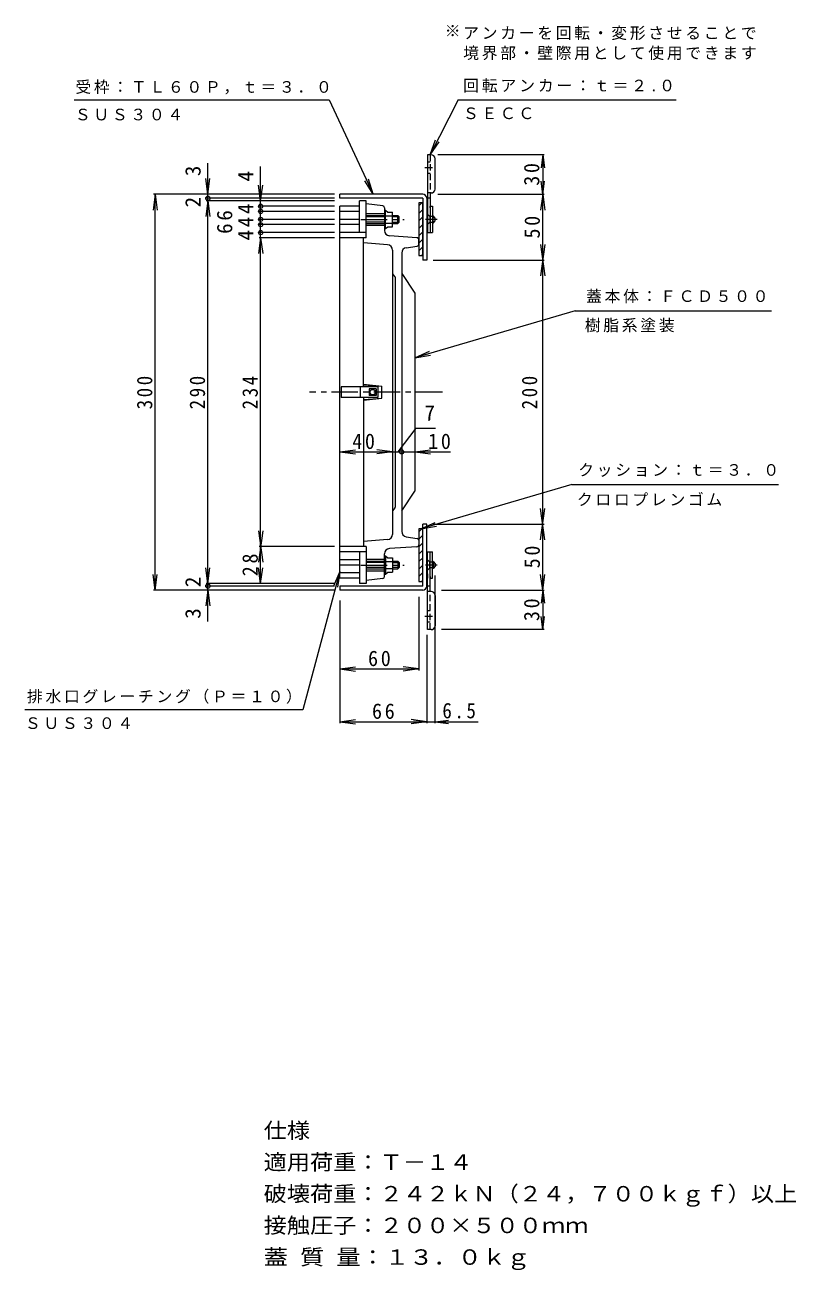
# Model space of a CAD drawing. Units: millimetres, scale not verified, with parts at other scales. Extents: x -721 to 734, y -548 to 494.
# Drawn here: x 149 to 734, y -450 to 493 of the extents above; entities that cross this region are included whole.
import ezdxf
from ezdxf.enums import TextEntityAlignment as Align

# ---------------------------------------------------------------- set-up
doc = ezdxf.new("R2010")
doc.units = ezdxf.units.MM
doc.header["$LTSCALE"] = 4
doc.header["$PDMODE"] = 32
doc.header["$PDSIZE"] = 3.2
for name, pattern in [('CHAIN1', [8, 5, -1, 1, -1]), ('CHAIN2', [12, 9, -1, 1, -1]), ('DASHED1', [1.8, 1.2, -0.6])]:
    doc.linetypes.add(name, pattern=pattern)
for name, color, linetype, lineweight in [('0-0_通り芯', 3, 'Continuous', 9), ('0-1_躯体', 2, 'Continuous', 9), ('0-4_その他', 7, 'Continuous', 9), ('0-5_寸法', 2, 'Continuous', 9), ('0-6_ハッチ', 6, 'Continuous', 9), ('0-E', 7, 'Continuous', 9), ('0-F', 7, 'Continuous', 9)]:
    doc.layers.add(name, color=color, linetype=linetype, lineweight=lineweight)
doc.styles.add('ＭＳ ゴシック', font='')
doc.styles.get('ＭＳ ゴシック').set_extended_font_data('MS Gothic')

msp = doc.modelspace()

# ---------------------------------------------------------------- linework, layer by layer
at = {"layer": '0-0_通り芯'}
for p, q in [((402.785, 336.067), (402.785, 360.067)), ((407.785, 360.067), (402.785, 360.067)), ((407.785, 332.067), (407.785, 360.067)), ((402.785, 356.067), (387.785, 356.067)), ((387.785, 74.067), (387.785, 356.067)), ((402.785, 352.067), (387.785, 352.067)), ((420.471, 356.231), (407.785, 357.817)), ((407.785, 350.567), (421.786, 350.567)), ((421.786, 354.743), (421.786, 337.648)), ((421.786, 353.067), (422.586, 353.067)), ((422.586, 339.067), (422.586, 353.067)), ((422.586, 353.067), (424.185, 351.592)), ((424.185, 351.592), (427.785, 351.592)), ((402.785, 346.067), (387.785, 346.067)), ((402.785, 342.067), (387.785, 342.067)), ((407.785, 349.067), (421.786, 349.067)), ((421.786, 348.067), (407.785, 348.067)), ((421.786, 344.067), (407.785, 344.067)), ((407.785, 343.067), (421.786, 343.067)), ((407.785, 341.567), (421.786, 341.567)), ((422.586, 348.829), (427.785, 348.829)), ((422.586, 343.304), (427.785, 343.304)), ((422.586, 339.067), (424.185, 340.542)), ((427.785, 349.067), (431.785, 349.067)), ((432.785, 348.067), (427.785, 348.067)), ((427.785, 344.067), (432.785, 344.067)), ((427.785, 343.067), (431.785, 343.067)), ((431.785, 343.067), (431.785, 349.067)), ((432.785, 348.067), (431.785, 349.067)), ((431.785, 343.067), (432.785, 344.067)), ((432.785, 344.067), (432.785, 348.067)), ((407.785, 336.067), (387.785, 336.067)), ((407.785, 332.067), (387.785, 332.067)), ((405.785, 219.067), (405.785, 332.067)), ((421.786, 339.067), (422.586, 339.067)), ((446.392, 332.166), (425.501, 333.658)), ((447.785, 327.354), (447.785, 330.67)), ((424.084, 326.825), (405.785, 328.197)), ((427.785, 322.836), (427.785, 107.297)), ((438.177, 324.589), (446.513, 325.871)), ((434.785, 320.635), (434.785, 109.498)), ((429.566, 302.841), (428.004, 304.793)), ((429.785, 302.216), (429.785, 127.917)), ((434.785, 305.067), (444.785, 290.067)), ((444.785, 290.067), (444.785, 140.067)), ((388.785, 219.067), (388.785, 211.067)), ((416.785, 219.067), (388.785, 219.067)), ((403.285, 219.067), (403.285, 211.067)), ((405.784, 221.067), (419.784, 219.567)), ((405.784, 220.567), (419.784, 219.567)), ((415.385, 217.667), (415.385, 212.467)), ((416.785, 219.067), (416.785, 211.067)), ((419.784, 210.567), (419.784, 219.567)), ((416.785, 211.067), (388.785, 211.067)), ((405.784, 209.567), (419.784, 210.567)), ((405.784, 209.067), (419.784, 210.567)), ((405.785, 211.067), (405.785, 98.067)), ((415.385, 212.467), (410.185, 212.467)), ((434.785, 125.067), (444.785, 140.067)), ((429.566, 127.293), (428.004, 125.341)), ((438.177, 105.545), (446.513, 104.262)), ((407.785, 98.067), (387.785, 98.067)), ((424.084, 103.309), (405.785, 101.936)), ((407.785, 98.067), (407.785, 70.067)), ((446.392, 97.967), (425.501, 96.475)), ((447.785, 102.78), (447.785, 99.463)), ((407.785, 94.067), (387.785, 94.067)), ((402.785, 88.067), (387.785, 88.067)), ((402.785, 94.067), (402.785, 70.067)), ((407.785, 88.567), (421.786, 88.567)), ((407.785, 87.067), (421.786, 87.067)), ((421.786, 86.067), (407.785, 86.067)), ((421.786, 75.391), (421.786, 92.485)), ((421.786, 91.067), (422.586, 91.067)), ((422.586, 91.067), (422.586, 77.067)), ((422.586, 91.067), (424.185, 89.592)), ((422.586, 86.829), (427.785, 86.829)), ((427.785, 87.067), (431.785, 87.067)), ((427.785, 86.067), (432.785, 86.067)), ((431.785, 87.067), (431.785, 81.067)), ((431.785, 87.067), (432.785, 86.067)), ((432.785, 86.067), (432.785, 82.067)), ((402.785, 84.067), (387.785, 84.067)), ((402.785, 78.067), (387.785, 78.067)), ((421.786, 82.067), (407.785, 82.067)), ((407.785, 81.067), (421.786, 81.067)), ((407.785, 79.567), (421.786, 79.567)), ((421.786, 77.067), (422.586, 77.067)), ((422.586, 81.304), (427.785, 81.304)), ((422.586, 77.067), (424.185, 78.542)), ((424.185, 78.542), (427.785, 78.542)), ((432.785, 82.067), (427.785, 82.067)), ((427.785, 81.067), (431.785, 81.067)), ((432.785, 82.067), (431.785, 81.067)), ((402.785, 74.067), (387.785, 74.067)), ((407.785, 70.067), (402.785, 70.067)), ((420.471, 73.902), (407.785, 72.317))]:
    msp.add_line(p, q, dxfattribs=at)
at = {"layer": '0-0_通り芯', "linetype": 'CHAIN1'}
for p, q in [((403.785, 346.067), (436.786, 346.067)), ((465.634, 215.067), (364.887, 215.067)), ((403.785, 84.067), (436.786, 84.067))]:
    msp.add_line(p, q, dxfattribs=at)
at = {"layer": '0-0_通り芯'}
for points in [[(424.185, 340.542), (427.785, 340.542), (427.785, 351.592)], [(415.385, 217.667), (410.185, 217.667), (410.185, 212.467)], [(424.185, 89.592), (427.785, 89.592), (427.785, 78.542)]]:
    msp.add_lwpolyline(points, dxfattribs=at)
msp.add_circle((412.785, 215.067), 2, dxfattribs=at)
for centre, radius, start, end in [((420.285, 354.743), 1.5, 0, 82.87332), ((425.786, 337.648), 4, 180, 265.91417), ((446.285, 330.67), 1.5, 0, 85.9142), ((423.785, 322.836), 4, 0, 85.71117), ((438.785, 320.635), 4, 98.746, 180), ((446.285, 327.354), 1.5, 278.74637, 0), ((428.785, 305.418), 1, 180, 218.66106), ((428.785, 302.216), 1, 0, 38.66106), ((428.785, 124.716), 1, 141.33894, 180), ((428.785, 127.917), 1, 321.33894, 0), ((423.785, 107.297), 4, 274.28883, 0), ((438.785, 109.498), 4, 180, 261.254), ((446.285, 102.78), 1.5, 0, 81.25363), ((425.786, 92.485), 4, 94.08583, 180), ((446.285, 99.463), 1.5, 274.0858, 0), ((420.285, 75.391), 1.5, 277.12668, 0)]:
    msp.add_arc(centre, radius, start, end, dxfattribs=at)
at = {"layer": '0-1_躯体'}
for p, q in [((454.285, 395.067), (454.285, 336.067)), ((457.085, 395.067), (454.285, 395.067)), ((460.085, 369.067), (460.085, 392.067)), ((387.785, 362.067), (387.785, 365.067)), ((450.785, 365.067), (387.785, 365.067)), ((450.785, 362.067), (387.785, 362.067)), ((450.785, 362.067), (450.785, 315.067)), ((453.785, 362.067), (453.785, 315.067)), ((457.085, 366.067), (454.285, 366.067)), ((456.285, 362.067), (454.285, 362.067)), ((456.285, 366.072), (456.285, 336.067)), ((453.785, 356.067), (454.285, 356.067)), ((453.785, 356.067), (453.785, 336.067)), ((454.285, 352.817), (454.285, 356.067)), ((454.285, 352.817), (454.285, 339.317)), ((456.285, 356.067), (458.285, 356.067)), ((456.285, 354.817), (456.285, 356.067)), ((458.285, 356.067), (458.285, 336.067)), ((454.084, 342.066), (454.084, 346.067)), ((454.285, 342.066), (454.084, 342.066)), ((458.785, 348.817), (458.285, 348.817)), ((458.785, 343.316), (458.285, 343.316)), ((460.284, 347.066), (458.785, 348.817)), ((458.785, 343.316), (458.785, 348.817)), ((458.785, 343.316), (460.284, 345.067)), ((460.284, 345.067), (460.284, 347.066)), ((453.785, 336.067), (458.285, 336.067)), ((454.285, 339.317), (454.285, 336.067)), ((454.285, 336.067), (456.285, 336.067)), ((456.285, 337.317), (456.285, 336.067)), ((453.785, 315.067), (450.785, 315.067)), ((453.785, 115.067), (450.785, 115.067)), ((450.785, 68.067), (450.785, 115.067)), ((453.785, 68.067), (453.785, 115.067)), ((453.785, 94.067), (458.285, 94.067)), ((453.785, 74.067), (453.785, 94.067)), ((454.285, 88.067), (454.084, 88.067)), ((454.084, 88.067), (454.084, 84.067)), ((454.285, 94.067), (456.285, 94.067)), ((454.285, 35.067), (454.285, 94.067)), ((454.285, 90.816), (454.285, 94.067)), ((454.285, 77.316), (454.285, 90.816)), ((456.285, 64.062), (456.285, 94.067)), ((456.285, 92.817), (456.285, 94.067)), ((458.285, 74.067), (458.285, 94.067)), ((458.785, 86.817), (458.285, 86.817)), ((458.785, 86.817), (460.284, 85.067)), ((458.785, 86.817), (458.785, 81.317)), ((460.284, 85.067), (460.284, 83.067)), ((454.285, 77.316), (454.285, 74.067)), ((458.785, 81.317), (458.285, 81.317)), ((460.284, 83.067), (458.785, 81.317)), ((387.785, 68.067), (387.785, 65.067)), ((450.785, 68.067), (387.785, 68.067)), ((453.785, 74.067), (454.285, 74.067)), ((456.285, 68.067), (454.285, 68.067)), ((456.285, 75.317), (456.285, 74.067)), ((456.285, 74.067), (458.285, 74.067)), ((450.785, 65.067), (387.785, 65.067)), ((457.085, 64.067), (454.285, 64.067)), ((460.085, 61.067), (460.085, 38.067)), ((457.085, 35.067), (454.285, 35.067))]:
    msp.add_line(p, q, dxfattribs=at)
at = {"layer": '0-1_躯体', "linetype": 'DASHED1'}
for p, q in [((456.285, 389.317), (454.285, 389.317)), ((456.285, 395.062), (456.285, 366.072)), ((456.285, 380.817), (454.285, 380.817)), ((456.085, 348.317), (454.285, 350.066)), ((456.085, 343.817), (454.285, 342.067)), ((456.085, 348.317), (456.285, 348.317)), ((456.085, 348.317), (456.085, 343.817)), ((456.085, 343.817), (456.285, 343.817)), ((458.285, 348.317), (456.285, 348.317)), ((458.285, 343.817), (456.285, 343.817)), ((456.085, 86.317), (454.285, 88.066)), ((456.085, 86.317), (456.285, 86.317)), ((456.085, 81.817), (456.085, 86.317)), ((458.285, 86.317), (456.285, 86.317)), ((456.085, 81.817), (454.285, 80.067)), ((456.085, 81.817), (456.285, 81.817)), ((458.285, 81.817), (456.285, 81.817)), ((456.285, 35.072), (456.285, 64.062)), ((456.285, 49.317), (454.285, 49.317)), ((456.285, 40.817), (454.285, 40.817))]:
    msp.add_line(p, q, dxfattribs=at)
at = {"layer": '0-1_躯体', "linetype": 'CHAIN2'}
for p, q in [((458.285, 385.066), (452.285, 385.066)), ((461.833, 346.067), (452.748, 346.067)), ((461.833, 84.067), (452.748, 84.067)), ((458.285, 45.067), (452.285, 45.067))]:
    msp.add_line(p, q, dxfattribs=at)
at = {"layer": '0-1_躯体'}
for points in [[(454.285, 350.066), (454.084, 350.066), (454.084, 346.067)], [(454.285, 80.067), (454.084, 80.067), (454.084, 84.067)]]:
    msp.add_lwpolyline(points, dxfattribs=at)
for centre, start, end in [((457.085, 392.067), 0, 90), ((457.085, 369.067), 270, 0), ((450.785, 362.067), 0, 90), ((450.785, 68.067), 270, 0), ((457.085, 61.067), 0, 90), ((457.085, 38.067), 270, 0)]:
    msp.add_arc(centre, 3, start, end, dxfattribs=at)
at = {"layer": '0-4_その他'}
for p, q in [((542.985, 395.067), (462.285, 395.067)), ((541.785, 395.067), (540.479, 385.152)), ((541.785, 395.067), (541.785, 365.067)), ((541.785, 395.067), (543.09, 385.152)), ((541.785, 365.067), (540.479, 374.981)), ((541.785, 365.067), (543.09, 374.981)), ((462.285, 365.067), (542.985, 365.067)), ((541.785, 365.067), (540.218, 353.169)), ((541.785, 365.067), (543.351, 353.169)), ((541.785, 65.066), (541.785, 365.067)), ((543.351, 326.964), (540.218, 303.169)), ((540.218, 326.964), (543.351, 303.169)), ((458.785, 315.067), (542.985, 315.067)), ((540.218, 103.169), (543.351, 126.964)), ((543.351, 103.169), (540.218, 126.964)), ((458.785, 115.067), (542.985, 115.067)), ((460.284, -35.934), (460.284, 76.067)), ((541.785, 65.066), (540.218, 76.964)), ((541.785, 65.066), (543.351, 76.964)), ((387.785, 57.067), (387.785, -35.934)), ((447.785, 60.066), (447.785, 4.066)), ((465.085, 65.066), (542.985, 65.066)), ((541.785, 65.066), (540.479, 55.152)), ((541.785, 65.066), (541.785, 35.067)), ((541.785, 65.066), (543.09, 55.152)), ((541.785, 35.067), (540.479, 44.981)), ((541.785, 35.067), (543.09, 44.981)), ((453.785, 31.031), (453.785, -35.934)), ((542.985, 35.067), (465.085, 35.067)), ((387.785, 5.266), (399.682, 6.833)), ((387.785, 5.266), (399.682, 3.7)), ((387.785, 5.266), (447.785, 5.266)), ((447.785, 5.266), (435.888, 6.833)), ((447.785, 5.266), (435.888, 3.7)), ((387.785, -34.734), (399.682, -33.167)), ((387.785, -34.734), (399.682, -36.3)), ((387.785, -34.734), (453.785, -34.734)), ((453.785, -34.734), (441.888, -33.167)), ((453.785, -34.734), (441.888, -36.3)), ((453.785, -34.734), (443.87, -33.428)), ((453.785, -34.734), (443.87, -36.039)), ((453.785, -34.734), (460.284, -34.734)), ((460.284, -34.734), (470.199, -33.428)), ((460.284, -34.734), (470.199, -36.039)), ((460.284, -34.734), (492.743, -34.734))]:
    msp.add_line(p, q, dxfattribs=at)
at = {"layer": '0-6_ハッチ'}
for p, q in [((447.785, 356.251), (450.1, 358.567)), ((447.785, 358.567), (447.785, 318.567)), ((450.785, 358.567), (447.785, 358.567)), ((447.785, 350.594), (450.785, 353.594)), ((450.785, 318.567), (450.785, 358.567)), ((447.785, 344.937), (450.785, 347.937)), ((447.785, 339.281), (450.785, 342.281)), ((447.785, 333.624), (450.785, 336.624)), ((447.785, 327.967), (450.785, 330.967)), ((447.785, 322.31), (450.785, 325.31)), ((447.785, 318.567), (450.785, 318.567)), ((449.698, 318.567), (450.785, 319.653)), ((447.785, 109.251), (450.1, 111.567)), ((447.785, 111.567), (447.785, 71.567)), ((450.785, 111.567), (447.785, 111.567)), ((447.785, 103.594), (450.785, 106.594)), ((450.785, 71.567), (450.785, 111.567)), ((447.785, 97.937), (450.785, 100.937)), ((447.785, 92.281), (450.785, 95.281)), ((447.785, 86.624), (450.785, 89.624)), ((447.785, 80.967), (450.785, 83.967)), ((447.785, 75.31), (450.785, 78.31)), ((447.785, 71.567), (450.785, 71.567)), ((449.698, 71.567), (450.785, 72.653))]:
    msp.add_line(p, q, dxfattribs=at)
at = {"layer": '0-E'}
for p, q in [((186.332, 436.746), (379.79, 436.746)), ((477.642, 436.746), (456.285, 395.067)), ((477.642, 436.746), (642.895, 436.746)), ((413.186, 365.067), (409.582, 376.512)), ((566.287, 276.686), (444.785, 241.24)), ((566.287, 276.686), (715.352, 276.686)), ((444.785, 241.24), (455.767, 246.076)), ((444.785, 241.24), (456.645, 243.068)), ((563.928, 145.011), (449.285, 111.567)), ((563.928, 145.011), (720.575, 145.011)), ((449.285, 111.567), (460.267, 116.402)), ((449.285, 111.567), (461.145, 113.395)), ((387.785, 79.067), (359.703, -25.738)), ((387.785, 79.067), (383.193, 67.98)), ((387.785, 79.067), (386.219, 67.169)), ((359.703, -25.738), (148.962, -25.738))]:
    msp.add_line(p, q, dxfattribs=at)
msp.add_lwpolyline([(379.79, 436.746), (413.186, 365.067), (406.742, 375.189)], dxfattribs=at)
at = {"layer": '0-F'}
for p, q in [((456.285, 395.067), (460.316, 406.369)), ((456.285, 395.067), (463.104, 404.941)), ((287.785, 41.337), (287.785, 388.796)), ((327.785, 70.067), (327.785, 386.057)), ((287.785, 365.067), (286.219, 376.964)), ((287.785, 365.067), (289.351, 376.964)), ((327.785, 360.067), (326.219, 371.964)), ((327.785, 360.067), (329.351, 371.964)), ((247.785, 365.067), (246.219, 353.169)), ((383.785, 365.067), (246.585, 365.067)), ((247.785, 65.067), (247.785, 365.067)), ((247.785, 365.067), (249.351, 353.169)), ((287.785, 360.067), (286.219, 348.169)), ((383.785, 362.067), (286.585, 362.067)), ((383.785, 360.067), (286.585, 360.067)), ((287.785, 360.067), (289.351, 348.169)), ((383.785, 356.067), (326.585, 356.067)), ((383.785, 352.067), (326.585, 352.067)), ((383.785, 346.067), (326.585, 346.067)), ((383.785, 342.067), (326.585, 342.067)), ((327.785, 332.067), (326.219, 320.169)), ((383.785, 336.067), (326.585, 336.067)), ((383.785, 332.067), (326.585, 332.067)), ((327.785, 332.067), (329.351, 320.169)), ((445.439, 187.874), (431.897, 169.834)), ((445.439, 187.874), (460.338, 187.874)), ((387.785, 169.834), (399.682, 171.4)), ((427.785, 169.834), (415.888, 171.4)), ((444.785, 169.834), (456.682, 171.4)), ((387.785, 169.834), (471.817, 169.834)), ((387.785, 169.834), (399.682, 168.268)), ((427.785, 169.834), (415.888, 168.268)), ((444.785, 169.834), (456.682, 168.268)), ((329.351, 109.964), (326.219, 86.169)), ((326.219, 109.964), (329.351, 86.169)), ((383.785, 98.067), (326.585, 98.067)), ((247.785, 65.067), (246.219, 76.964)), ((247.785, 65.067), (249.351, 76.964)), ((287.785, 70.067), (286.219, 81.964)), ((287.785, 70.067), (289.351, 81.964)), ((327.785, 70.067), (326.219, 81.964)), ((327.785, 70.067), (329.351, 81.964)), ((383.785, 70.067), (286.585, 70.067)), ((383.785, 68.067), (286.585, 68.067)), ((383.785, 65.067), (246.585, 65.067)), ((287.785, 65.067), (286.219, 53.169)), ((287.785, 65.067), (289.351, 53.169))]:
    msp.add_line(p, q, dxfattribs=at)
for p in [(287.785, 362.067), (327.785, 356.067), (327.785, 352.067), (327.785, 346.067), (327.785, 342.067), (327.785, 336.067), (434.785, 169.834), (287.785, 68.067)]:
    msp.add_point(p, dxfattribs=at)

# ---------------------------------------------------------------- texts
at = {"layer": '0-4_その他', "color": 2, "char_height": 11.73, "attachment_point": 7, "rotation": 90, "style": 'ＭＳ ゴシック'}
for s, insert in [('\\T1.27;\\W0.95;30', (539.385, 371.567)), ('\\T1.27;\\W0.95;50', (539.785, 331.567)), ('\\T1.27;\\W0.9;200', (537.785, 202.067)), ('\\T1.27;\\W0.95;50', (539.785, 81.567)), ('\\T1.27;\\W0.95;30', (539.385, 41.567))]:
    msp.add_mtext(s, dxfattribs=dict(at, insert=insert))
at = {"layer": '0-4_その他', "color": 2, "char_height": 11.73, "attachment_point": 7, "style": 'ＭＳ ゴシック'}
for s, insert in [('\\T1.27;\\W0.95;60', (409.285, 7.266)), ('\\T1.27;\\W0.95;66', (412.285, -32.734)), ('\\T1.27;\\W0.9;6.5', (465.657, -32.334))]:
    msp.add_mtext(s, dxfattribs=dict(at, insert=insert))
at = {"layer": '0-5_寸法', "color": 7, "style": 'ＭＳ ゴシック'}
msp.add_text('※', height=8.798, dxfattribs=at).set_placement((467.441, 481.97), align=Align.BOTTOM_LEFT)
at = {"layer": '0-5_寸法', "style": 'ＭＳ ゴシック'}
for s, width, p in [('仕様', 1.1, (330.081, -353.94)), ('適用荷重：Ｔ－１４', 1.1, (330.081, -377.94)), ('破壊荷重：２４２ｋＮ（２４，７００ｋｇｆ）以上', 1.1, (330.081, -401.94)), ('接触圧子：２００×５００ｍｍ', 1.1, (330.081, -425.94)), ('蓋 質 量：１３．０ｋｇ', 1.15, (330.081, -449.94))]:
    msp.add_text(s, height=11.73, dxfattribs=dict(at, width=width)).set_placement(p, align=Align.BOTTOM_LEFT)
at = {"layer": '0-5_寸法', "color": 7, "char_height": 8.798, "attachment_point": 7, "style": 'ＭＳ ゴシック'}
for s, insert in [('\\T1.17;アンカーを回転・変形させることで', (481.441, 481.97)), ('\\T1.17;境界部・壁際用として使用できます', (481.441, 466.79))]:
    msp.add_mtext(s, dxfattribs=dict(at, insert=insert))
at = {"layer": '0-E', "char_height": 8.798, "attachment_point": 7, "style": 'ＭＳ ゴシック'}
for s, insert in [('\\T1.18;回転アンカー：ｔ＝２.０', (481.441, 442.195)), ('\\T1.17;受枠：ＴＬ６０Ｐ，ｔ＝３．０', (187.259, 440.781)), ('\\T1.17;ＳＵＳ３０４', (186.871, 420.996)), ('\\T1.17;ＳＥＣＣ', (481.249, 421.927)), ('\\T1.17;蓋本体：ＦＣＤ５００', (574.661, 282.509)), ('\\T1.17;樹脂系塗装', (573.68, 260.431)), ('\\T1.17;クッション：ｔ＝３．０', (568.675, 150.834)), ('\\T1.17;クロロプレンゴム', (567.693, 128.756)), ('\\T1.17;排水口グレーチング（Ｐ＝１０）', (150.515, -21.068)), ('\\T1.17;ＳＵＳ３０４', (148.962, -40.376))]:
    msp.add_mtext(s, dxfattribs=dict(at, insert=insert))
at = {"layer": '0-F', "color": 2, "style": 'ＭＳ ゴシック'}
for s, p in [('3', (285.785, 378.801)), ('4', (325.785, 374.763)), ('2', (285.785, 355.15)), ('6', (309.782, 345.067)), ('4', (325.785, 350.067)), ('6', (309.782, 335.067)), ('4', (325.785, 340.067)), ('4', (325.785, 330.067)), ('2', (285.785, 67.26)), ('3', (285.785, 43.332))]:
    msp.add_text(s, height=11.73, rotation=90, dxfattribs=at).set_placement(p, align=Align.BOTTOM_LEFT)
msp.add_text('7', height=11.73, dxfattribs=at).set_placement((452.056, 189.902), align=Align.BOTTOM_LEFT)
at = {"layer": '0-F', "color": 2, "char_height": 11.73, "attachment_point": 7, "rotation": 90, "style": 'ＭＳ ゴシック'}
for s, insert in [('\\T1.27;\\W0.9;300', (245.785, 202.067)), ('\\T1.27;\\W0.9;290', (285.785, 202.067)), ('\\T1.27;\\W0.9;234', (325.785, 202.067)), ('\\T1.27;\\W0.95;28', (325.785, 75.567))]:
    msp.add_mtext(s, dxfattribs=dict(at, insert=insert))
at = {"layer": '0-F', "color": 2, "char_height": 11.73, "attachment_point": 7, "style": 'ＭＳ ゴシック'}
for s, insert in [('\\T1.27;\\W0.95;40', (397.285, 171.834)), ('\\T1.27;\\W0.95;10', (454.896, 171.834))]:
    msp.add_mtext(s, dxfattribs=dict(at, insert=insert))

doc.saveas('drawing.dxf')
